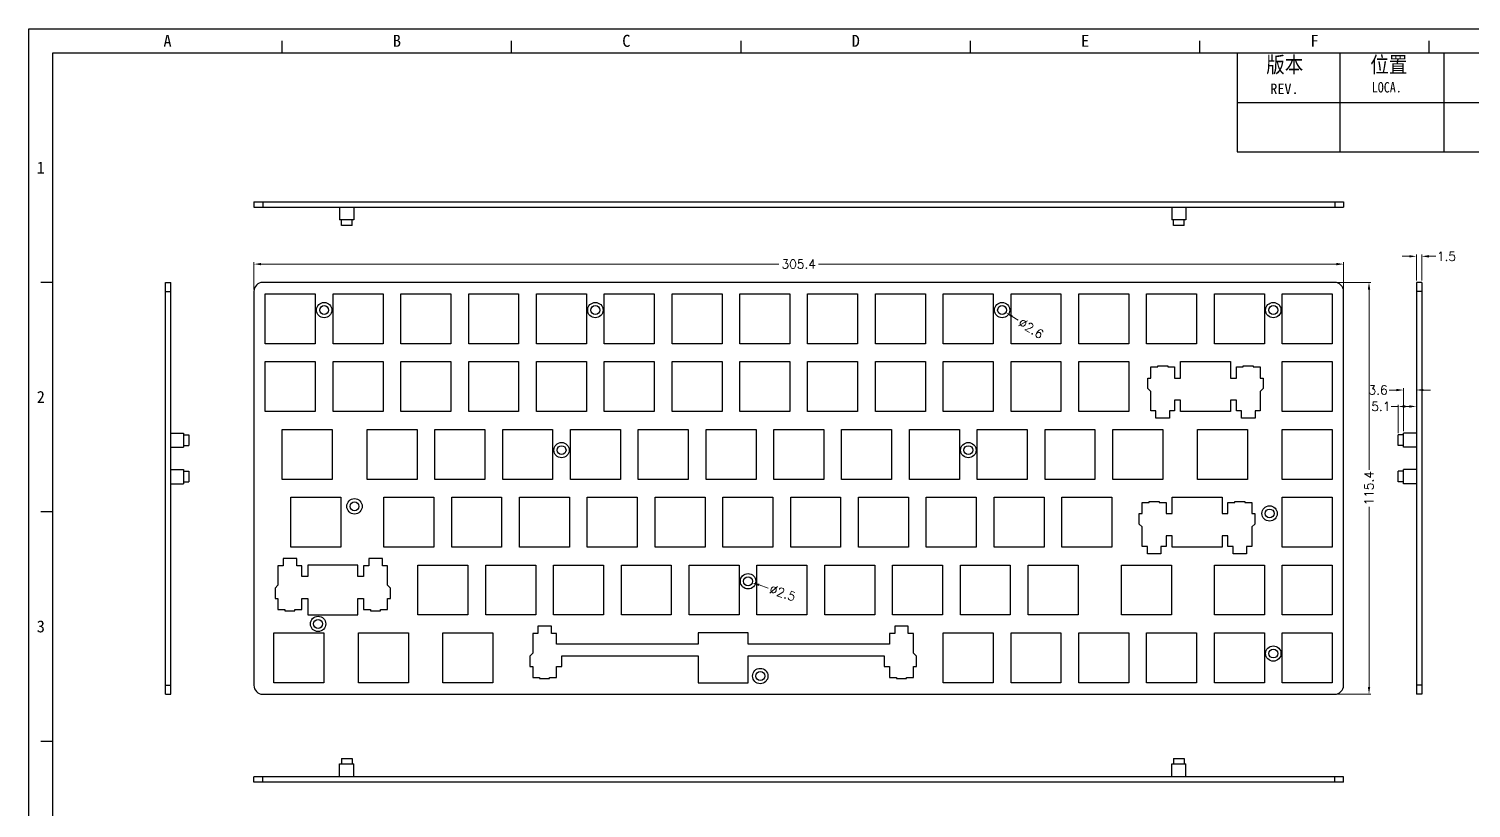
# Model space of a CAD drawing. Header units: millimetres. Extents: x 996 to 7194, y -92 to 581.
# Drawn here: x 996.2 to 1400.4, y 153.5 to 371.9 of the extents above; entities that cross this region are included whole.
import ezdxf
from ezdxf.enums import TextEntityAlignment as Align

# ---------------------------------------------------------------- set-up
doc = ezdxf.new("R2010")
doc.units = ezdxf.units.MM
doc.header["$LTSCALE"] = 30.734
doc.header["$PDMODE"] = 3
doc.header["$PDSIZE"] = 8
doc.layers.get('0').update_dxf_attribs({"linetype": 'CONTINUOUS'})
doc.layers.get('Defpoints').update_dxf_attribs({"linetype": 'CONTINUOUS'})
doc.layers.add('BORDER', color=5, linetype='CONTINUOUS')
doc.layers.add('dim', color=82, linetype='CONTINUOUS', lineweight=9)
doc.styles.add('BORDER', font='')
doc.styles.add('ROMANC', font='romanc.shx', dxfattribs={"bigfont": 'gbcbig.shx'})
doc.styles.get("Standard").update_dxf_attribs({"font": 'txt', "width": 0.85})
doc.styles.get('BORDER').set_extended_font_data('SimSun')
doc.dimstyles.new('YanXiu', dxfattribs={"dimtxt": 2.5, "dimasz": 2.2, "dimexe": 0.66, "dimexo": 0.66, "dimgap": 0.66, "dimtad": 0, "dimdsep": 46, "dimtxsty": 'ROMANC', "dimcen": 0, "dimclrd": 256, "dimclre": 131, "dimclrt": 42, "dimazin": 2, "dimtfac": 1, "dimtofl": 0, "dimtmove": 0, "dimatfit": 3, "dimfxl": 0, "dimlwd": 5, "dimlwe": 5, "dimarcsym": 0})

# ---------------------------------------------------------------- blocks, each defined once
blk = doc.blocks.new('*D0')
at = {"layer": 'Defpoints', "color": 0, "transparency": 16777216}
for p in [(1364.64, 305.99), (1059.24, 298.36), (1364.64, 298.36)]:
    blk.add_point(p, dxfattribs=at)
at = {"layer": 'dim', "color": 131, "lineweight": 5, "transparency": 16777216}
for p, q in [((1059.24, 298.86), (1059.24, 306.49)), ((1364.64, 298.86), (1364.64, 306.49))]:
    blk.add_line(p, q, dxfattribs=at)
at = {"layer": 'dim', "lineweight": 5, "transparency": 16777216}
for p, q in [((1061.24, 305.99), (1206.38, 305.99)), ((1362.64, 305.99), (1217.5, 305.99))]:
    blk.add_line(p, q, dxfattribs=at)
at = {"layer": 'dim', "transparency": 16777216}
for points in [[(1061.24, 306.32), (1061.24, 305.66), (1059.24, 305.99)], [(1362.64, 306.32), (1362.64, 305.66), (1364.64, 305.99)]]:
    blk.add_solid(points, dxfattribs=at)
at = {"layer": 'dim', "color": 42, "transparency": 16777216, "insert": (1211.94, 305.99), "char_height": 2.5, "attachment_point": 5, "style": 'ROMANC'}
blk.add_mtext('305.4', dxfattribs=at)
blk = doc.blocks.new('*D1')
at = {"layer": 'Defpoints', "color": 0, "transparency": 16777216}
for p in [(1362.14, 300.86), (1362.14, 185.46), (1371.76, 185.46)]:
    blk.add_point(p, dxfattribs=at)
at = {"layer": 'dim', "color": 131, "lineweight": 5, "transparency": 16777216}
for p, q in [((1362.64, 300.86), (1372.26, 300.86)), ((1362.64, 185.46), (1372.26, 185.46))]:
    blk.add_line(p, q, dxfattribs=at)
at = {"layer": 'dim', "lineweight": 5, "transparency": 16777216}
for p, q in [((1371.76, 298.86), (1371.76, 248.36)), ((1371.76, 187.46), (1371.76, 237.96))]:
    blk.add_line(p, q, dxfattribs=at)
at = {"layer": 'dim', "transparency": 16777216}
for points in [[(1371.43, 298.86), (1372.1, 298.86), (1371.76, 300.86)], [(1371.43, 187.46), (1372.1, 187.46), (1371.76, 185.46)]]:
    blk.add_solid(points, dxfattribs=at)
at = {"layer": 'dim', "color": 42, "transparency": 16777216, "insert": (1371.76, 243.16), "char_height": 2.5, "attachment_point": 5, "rotation": 90, "style": 'ROMANC'}
blk.add_mtext('115.4', dxfattribs=at)
blk = doc.blocks.new('*D2')
at = {"layer": 'Defpoints', "color": 0, "transparency": 16777216}
for p in [(1385.03, 270.71), (1381.43, 258.66), (1385.03, 258.66)]:
    blk.add_point(p, dxfattribs=at)
at = {"layer": 'dim', "color": 131, "lineweight": 5, "transparency": 16777216}
for p, q in [((1381.43, 259.16), (1381.43, 271.21)), ((1385.03, 259.16), (1385.03, 271.21))]:
    blk.add_line(p, q, dxfattribs=at)
at = {"layer": 'dim', "lineweight": 5, "transparency": 16777216}
for p, q in [((1379.43, 270.71), (1377.43, 270.71)), ((1387.03, 270.71), (1389.03, 270.71))]:
    blk.add_line(p, q, dxfattribs=at)
at = {"layer": 'dim', "transparency": 16777216}
for points in [[(1379.43, 271.04), (1379.43, 270.37), (1381.43, 270.71)], [(1387.03, 271.04), (1387.03, 270.37), (1385.03, 270.71)]]:
    blk.add_solid(points, dxfattribs=at)
at = {"layer": 'dim', "color": 42, "transparency": 16777216, "insert": (1374.31, 270.71), "char_height": 2.5, "attachment_point": 5, "style": 'ROMANC'}
blk.add_mtext('3.6', dxfattribs=at)
blk = doc.blocks.new('*D3')
at = {"layer": 'Defpoints', "color": 0, "transparency": 16777216}
for p in [(1385.03, 266.1), (1379.93, 258.16), (1385.03, 258.66)]:
    blk.add_point(p, dxfattribs=at)
at = {"layer": 'dim', "lineweight": 5, "transparency": 16777216}
for p, q in [((1379.93, 266.1), (1377.93, 266.1)), ((1383.03, 266.1), (1381.93, 266.1))]:
    blk.add_line(p, q, dxfattribs=at)
at = {"layer": 'dim', "color": 131, "lineweight": 5, "transparency": 16777216}
for p, q in [((1379.93, 258.66), (1379.93, 266.6)), ((1385.03, 259.16), (1385.03, 266.6))]:
    blk.add_line(p, q, dxfattribs=at)
at = {"layer": 'dim', "transparency": 16777216}
for points in [[(1381.93, 266.43), (1381.93, 265.76), (1379.93, 266.1)], [(1383.03, 266.43), (1383.03, 265.76), (1385.03, 266.1)]]:
    blk.add_solid(points, dxfattribs=at)
at = {"layer": 'dim', "color": 42, "transparency": 16777216, "insert": (1375.11, 266.1), "char_height": 2.5, "attachment_point": 5, "style": 'ROMANC'}
blk.add_mtext('5.1', dxfattribs=at)
blk = doc.blocks.new('*D4')
at = {"layer": 'Defpoints', "color": 0, "transparency": 16777216}
for p in [(1386.53, 308.17), (1385.03, 300.86), (1386.53, 300.86)]:
    blk.add_point(p, dxfattribs=at)
at = {"layer": 'dim', "lineweight": 5, "transparency": 16777216}
for p, q in [((1383.03, 308.17), (1381.03, 308.17)), ((1388.53, 308.17), (1390.53, 308.17))]:
    blk.add_line(p, q, dxfattribs=at)
at = {"layer": 'dim', "color": 131, "lineweight": 5, "transparency": 16777216}
for p, q in [((1385.03, 301.36), (1385.03, 308.67)), ((1386.53, 301.36), (1386.53, 308.67))]:
    blk.add_line(p, q, dxfattribs=at)
at = {"layer": 'dim', "transparency": 16777216}
for points in [[(1383.03, 308.5), (1383.03, 307.84), (1385.03, 308.17)], [(1388.53, 308.5), (1388.53, 307.84), (1386.53, 308.17)]]:
    blk.add_solid(points, dxfattribs=at)
at = {"layer": 'dim', "color": 42, "transparency": 16777216, "insert": (1393.47, 308.17), "char_height": 2.5, "attachment_point": 5, "style": 'ROMANC'}
blk.add_mtext('1.5', dxfattribs=at)
blk = doc.blocks.new('A4图框')
at = {"color": 253}
for p, q in [((2700.12, 2161.68), (2700.12, 2127.02)), ((2736.04, 2161.68), (2736.04, 2127.02)), ((2772.49, 2161.68), (2772.49, 2127.02)), ((2700.12, 2144.32), (3088.9, 2144.32)), ((2700.12, 2127.02), (3088.9, 2127.02))]:
    blk.add_line(p, q, dxfattribs=at)
at = {"layer": 'BORDER', "color": 0, "linetype": 'Continuous'}
for p, q in [((2276.83, 1590.69), (2276.83, 2170.08)), ((2276.83, 2170.08), (3097.29, 2170.08)), ((2365.59, 2161.68), (2365.59, 2165.88)), ((2445.96, 2161.68), (2445.96, 2165.88)), ((2526.33, 2161.68), (2526.33, 2165.88)), ((2606.69, 2161.68), (2606.69, 2165.88)), ((2687.06, 2161.68), (2687.06, 2165.88)), ((2767.43, 2161.68), (2767.43, 2165.88)), ((2285.22, 1599.08), (2285.22, 2161.68)), ((2285.22, 2161.68), (3088.9, 2161.68)), ((2281.03, 2081.32), (2285.22, 2081.32)), ((2281.03, 2000.95), (2285.22, 2000.95)), ((2281.03, 1920.58), (2285.22, 1920.58))]:
    blk.add_line(p, q, dxfattribs=at)
at = {"color": 0, "linetype": 'Continuous'}
blk.add_text('REV.', height=3.645, dxfattribs=at).set_placement((2711.72, 2147.26))
at = {"color": 141, "char_height": 5.5887, "width": 97.8321, "attachment_point": 1}
for s, insert in [('{\\fSimSun|b0|i0|c134|p54;版本}', (2710.31, 2160.34)), ('{\\fSimSun|b0|i0|c134|p54;位置}', (2746.76, 2160.34))]:
    blk.add_mtext(s, dxfattribs=dict(at, insert=insert))
at = {"color": 0, "linetype": 'Continuous', "insert": (2747.27, 2151.43), "char_height": 3.645, "width": 36.3332, "attachment_point": 1}
blk.add_mtext('LOCA.', dxfattribs=at)
at = {"layer": 'BORDER', "color": 0, "style": 'BORDER'}
for s, p in [('A', (2325.41, 2165.88)), ('B', (2405.78, 2165.88)), ('C', (2486.14, 2165.88)), ('D', (2566.51, 2165.88)), ('E', (2646.88, 2165.88)), ('F', (2727.25, 2165.88)), ('1', (2281.03, 2121.5)), ('2', (2281.03, 2041.13)), ('3', (2281.03, 1960.76))]:
    blk.add_text(s, height=4.2, dxfattribs=at).set_placement(p, align=Align.MIDDLE_CENTER)
blk = doc.blocks.new('*D10')
at = {"layer": 'Defpoints', "color": 0, "transparency": 16777216}
for p in [(1267.84, 293.81), (1270.04, 292.41)]:
    blk.add_point(p, dxfattribs=at)
at = {"layer": 'dim', "lineweight": 5, "transparency": 16777216}
blk.add_line((1273.42, 290.27), (1271.73, 291.34), dxfattribs=at)
at = {"layer": 'dim', "transparency": 16777216}
blk.add_solid([(1271.9, 291.62), (1271.55, 291.06), (1270.04, 292.41)], dxfattribs=at)
at = {"layer": 'dim', "color": 42, "transparency": 16777216, "insert": (1277.06, 287.97), "char_height": 2.5, "attachment_point": 5, "rotation": 327.6329, "style": 'ROMANC'}
blk.add_mtext('∅2.6', dxfattribs=at)
blk = doc.blocks.new('*D14')
at = {"layer": 'Defpoints', "color": 0, "transparency": 16777216}
for p in [(1196.55, 217.51), (1198.92, 216.71)]:
    blk.add_point(p, dxfattribs=at)
at = {"layer": 'dim', "lineweight": 5, "transparency": 16777216}
blk.add_line((1203.36, 215.22), (1200.81, 216.07), dxfattribs=at)
at = {"layer": 'dim', "transparency": 16777216}
blk.add_solid([(1200.92, 216.39), (1200.71, 215.76), (1198.92, 216.71)], dxfattribs=at)
at = {"layer": 'dim', "color": 42, "transparency": 16777216, "insert": (1207.44, 213.84), "char_height": 2.5, "attachment_point": 5, "rotation": 341.415, "style": 'ROMANC'}
blk.add_mtext('∅2.5', dxfattribs=at)

msp = doc.modelspace()

# ---------------------------------------------------------------- linework, layer by layer
at = {"color": 7, "linetype": 'Continuous'}
for p, q in [((1059.239, 323.453), (1059.239, 321.953)), ((1059.239, 323.453), (1364.639, 323.453)), ((1061.739, 323.453), (1061.739, 321.953)), ((1362.139, 323.453), (1362.139, 321.953)), ((1364.639, 323.453), (1364.639, 321.953)), ((1059.239, 321.953), (1364.639, 321.953)), ((1083.254, 321.953), (1083.254, 318.353)), ((1087.254, 321.953), (1087.254, 318.353)), ((1316.469, 321.953), (1316.469, 318.353)), ((1320.469, 321.953), (1320.469, 318.353)), ((1087.254, 318.353), (1083.254, 318.353)), ((1083.754, 316.853), (1083.754, 318.353)), ((1086.754, 316.853), (1083.754, 316.853)), ((1086.754, 316.853), (1086.754, 318.353)), ((1320.469, 318.353), (1316.469, 318.353)), ((1316.969, 316.853), (1316.969, 318.353)), ((1319.969, 316.853), (1316.969, 316.853)), ((1319.969, 316.853), (1319.969, 318.353)), ((1034.442, 185.459), (1034.442, 300.859)), ((1034.442, 300.859), (1035.942, 300.859)), ((1035.942, 185.459), (1035.942, 300.859)), ((1362.139, 300.859), (1061.739, 300.859)), ((1385.029, 300.859), (1385.029, 185.459)), ((1386.529, 300.859), (1385.029, 300.859)), ((1386.529, 300.859), (1386.529, 185.459)), ((1034.442, 298.359), (1035.942, 298.359)), ((1059.239, 298.359), (1059.239, 187.959)), ((1062.439, 283.659), (1062.439, 297.659)), ((1062.439, 297.659), (1076.439, 297.659)), ((1076.439, 297.659), (1076.439, 283.659)), ((1081.439, 283.659), (1081.439, 297.659)), ((1081.439, 297.659), (1095.439, 297.659)), ((1095.439, 297.659), (1095.439, 283.659)), ((1100.439, 283.659), (1100.439, 297.659)), ((1100.439, 297.659), (1114.439, 297.659)), ((1114.439, 297.659), (1114.439, 283.659)), ((1119.439, 283.659), (1119.439, 297.659)), ((1119.439, 297.659), (1133.439, 297.659)), ((1133.439, 297.659), (1133.439, 283.659)), ((1138.439, 283.659), (1138.439, 297.659)), ((1138.439, 297.659), (1152.439, 297.659)), ((1152.439, 297.659), (1152.439, 283.659)), ((1157.439, 283.659), (1157.439, 297.659)), ((1157.439, 297.659), (1171.439, 297.659)), ((1171.439, 297.659), (1171.439, 283.659)), ((1176.439, 283.659), (1176.439, 297.659)), ((1176.439, 297.659), (1190.439, 297.659)), ((1190.439, 297.659), (1190.439, 283.659)), ((1195.439, 283.659), (1195.439, 297.659)), ((1195.439, 297.659), (1209.439, 297.659)), ((1209.439, 297.659), (1209.439, 283.659)), ((1214.439, 283.659), (1214.439, 297.659)), ((1214.439, 297.659), (1228.439, 297.659)), ((1228.439, 297.659), (1228.439, 283.659)), ((1233.439, 283.659), (1233.439, 297.659)), ((1233.439, 297.659), (1247.439, 297.659)), ((1247.439, 297.659), (1247.439, 283.659)), ((1252.439, 283.659), (1252.439, 297.659)), ((1252.439, 297.659), (1266.439, 297.659)), ((1266.439, 297.659), (1266.439, 283.659)), ((1271.439, 297.659), (1285.439, 297.659)), ((1271.439, 283.659), (1271.439, 297.659)), ((1285.439, 297.659), (1285.439, 283.659)), ((1290.439, 297.659), (1304.439, 297.659)), ((1290.439, 283.659), (1290.439, 297.659)), ((1304.439, 297.659), (1304.439, 283.659)), ((1309.439, 297.659), (1323.439, 297.659)), ((1309.439, 283.659), (1309.439, 297.659)), ((1323.439, 297.659), (1323.439, 283.659)), ((1328.439, 297.659), (1342.439, 297.659)), ((1328.439, 283.659), (1328.439, 297.659)), ((1342.439, 297.659), (1342.439, 283.659)), ((1347.439, 297.659), (1361.439, 297.659)), ((1347.439, 283.659), (1347.439, 297.659)), ((1361.439, 297.659), (1361.439, 283.659)), ((1364.639, 187.959), (1364.639, 298.359)), ((1386.529, 298.359), (1385.029, 298.359)), ((1076.439, 283.659), (1062.439, 283.659)), ((1095.439, 283.659), (1081.439, 283.659)), ((1114.439, 283.659), (1100.439, 283.659)), ((1133.439, 283.659), (1119.439, 283.659)), ((1152.439, 283.659), (1138.439, 283.659)), ((1171.439, 283.659), (1157.439, 283.659)), ((1190.439, 283.659), (1176.439, 283.659)), ((1209.439, 283.659), (1195.439, 283.659)), ((1228.439, 283.659), (1214.439, 283.659)), ((1247.439, 283.659), (1233.439, 283.659)), ((1266.439, 283.659), (1252.439, 283.659)), ((1285.439, 283.659), (1271.439, 283.659)), ((1304.439, 283.659), (1290.439, 283.659)), ((1323.439, 283.659), (1309.439, 283.659)), ((1342.439, 283.659), (1328.439, 283.659)), ((1361.439, 283.659), (1347.439, 283.659)), ((1062.439, 264.659), (1062.439, 278.659)), ((1062.439, 278.659), (1076.439, 278.659)), ((1076.439, 278.659), (1076.439, 264.659)), ((1081.439, 264.659), (1081.439, 278.659)), ((1081.439, 278.659), (1095.439, 278.659)), ((1095.439, 278.659), (1095.439, 264.659)), ((1100.439, 264.659), (1100.439, 278.659)), ((1100.439, 278.659), (1114.439, 278.659)), ((1114.439, 278.659), (1114.439, 264.659)), ((1119.439, 264.659), (1119.439, 278.659)), ((1119.439, 278.659), (1133.439, 278.659)), ((1133.439, 278.659), (1133.439, 264.659)), ((1138.439, 264.659), (1138.439, 278.659)), ((1138.439, 278.659), (1152.439, 278.659)), ((1152.439, 278.659), (1152.439, 264.659)), ((1157.439, 264.659), (1157.439, 278.659)), ((1157.439, 278.659), (1171.439, 278.659)), ((1171.439, 278.659), (1171.439, 264.659)), ((1176.439, 264.659), (1176.439, 278.659)), ((1176.439, 278.659), (1190.439, 278.659)), ((1190.439, 278.659), (1190.439, 264.659)), ((1195.439, 264.659), (1195.439, 278.659)), ((1195.439, 278.659), (1209.439, 278.659)), ((1209.439, 278.659), (1209.439, 264.659)), ((1214.439, 264.659), (1214.439, 278.659)), ((1214.439, 278.659), (1228.439, 278.659)), ((1228.439, 278.659), (1228.439, 264.659)), ((1233.439, 264.659), (1233.439, 278.659)), ((1233.439, 278.659), (1247.439, 278.659)), ((1247.439, 278.659), (1247.439, 264.659)), ((1252.439, 264.659), (1252.439, 278.659)), ((1252.439, 278.659), (1266.439, 278.659)), ((1266.439, 278.659), (1266.439, 264.659)), ((1271.439, 278.659), (1285.439, 278.659)), ((1271.439, 264.659), (1271.439, 278.659)), ((1285.439, 278.659), (1285.439, 264.659)), ((1290.439, 278.659), (1304.439, 278.659)), ((1290.439, 264.659), (1290.439, 278.659)), ((1304.439, 278.659), (1304.439, 264.659)), ((1310.589, 277.159), (1312.539, 277.159)), ((1310.589, 274.059), (1310.589, 277.159)), ((1312.539, 277.459), (1315.339, 277.459)), ((1312.539, 277.159), (1312.539, 277.459)), ((1315.339, 277.459), (1315.339, 277.159)), ((1315.339, 277.159), (1317.289, 277.159)), ((1317.289, 277.159), (1317.289, 274.059)), ((1318.939, 278.659), (1332.939, 278.659)), ((1318.939, 274.059), (1318.939, 278.659)), ((1332.939, 278.659), (1332.939, 274.059)), ((1334.589, 277.159), (1336.539, 277.159)), ((1334.589, 274.059), (1334.589, 277.159)), ((1336.539, 277.459), (1339.339, 277.459)), ((1336.539, 277.159), (1336.539, 277.459)), ((1339.339, 277.459), (1339.339, 277.159)), ((1339.339, 277.159), (1341.289, 277.159)), ((1341.289, 277.159), (1341.289, 274.059)), ((1347.439, 278.659), (1361.439, 278.659)), ((1347.439, 264.659), (1347.439, 278.659)), ((1361.439, 278.659), (1361.439, 264.659)), ((1309.764, 274.059), (1310.589, 274.059)), ((1309.764, 271.159), (1309.764, 274.059)), ((1310.589, 270.334), (1309.764, 271.159)), ((1317.289, 274.059), (1318.939, 274.059)), ((1332.939, 274.059), (1334.589, 274.059)), ((1341.289, 274.059), (1342.114, 274.059)), ((1342.114, 271.159), (1341.289, 270.334)), ((1342.114, 274.059), (1342.114, 271.159)), ((1310.589, 264.859), (1310.589, 270.334)), ((1318.939, 267.859), (1317.289, 267.859)), ((1317.289, 267.859), (1317.289, 264.859)), ((1318.939, 264.659), (1318.939, 267.859)), ((1334.589, 267.859), (1332.939, 267.859)), ((1332.939, 267.859), (1332.939, 264.659)), ((1334.589, 264.859), (1334.589, 267.859)), ((1341.289, 270.334), (1341.289, 264.859)), ((1076.439, 264.659), (1062.439, 264.659)), ((1095.439, 264.659), (1081.439, 264.659)), ((1114.439, 264.659), (1100.439, 264.659)), ((1133.439, 264.659), (1119.439, 264.659)), ((1152.439, 264.659), (1138.439, 264.659)), ((1171.439, 264.659), (1157.439, 264.659)), ((1190.439, 264.659), (1176.439, 264.659)), ((1209.439, 264.659), (1195.439, 264.659)), ((1228.439, 264.659), (1214.439, 264.659)), ((1247.439, 264.659), (1233.439, 264.659)), ((1266.439, 264.659), (1252.439, 264.659)), ((1285.439, 264.659), (1271.439, 264.659)), ((1304.439, 264.659), (1290.439, 264.659)), ((1312.039, 264.859), (1310.589, 264.859)), ((1312.039, 262.809), (1312.039, 264.859)), ((1315.839, 262.809), (1312.039, 262.809)), ((1317.289, 264.859), (1315.839, 264.859)), ((1315.839, 264.859), (1315.839, 262.809)), ((1332.939, 264.659), (1318.939, 264.659)), ((1336.039, 264.859), (1334.589, 264.859)), ((1336.039, 262.809), (1336.039, 264.859)), ((1339.839, 262.809), (1336.039, 262.809)), ((1341.289, 264.859), (1339.839, 264.859)), ((1339.839, 264.859), (1339.839, 262.809)), ((1361.439, 264.659), (1347.439, 264.659)), ((1067.204, 245.659), (1067.204, 259.659)), ((1067.204, 259.659), (1081.204, 259.659)), ((1081.204, 259.659), (1081.204, 245.659)), ((1090.969, 245.659), (1090.969, 259.659)), ((1090.969, 259.659), (1104.969, 259.659)), ((1104.969, 259.659), (1104.969, 245.659)), ((1109.969, 245.659), (1109.969, 259.659)), ((1109.969, 259.659), (1123.969, 259.659)), ((1123.969, 259.659), (1123.969, 245.659)), ((1128.969, 245.659), (1128.969, 259.659)), ((1128.969, 259.659), (1142.969, 259.659)), ((1142.969, 259.659), (1142.969, 245.659)), ((1147.969, 245.659), (1147.969, 259.659)), ((1147.969, 259.659), (1161.969, 259.659)), ((1161.969, 259.659), (1161.969, 245.659)), ((1166.969, 245.659), (1166.969, 259.659)), ((1166.969, 259.659), (1180.969, 259.659)), ((1180.969, 259.659), (1180.969, 245.659)), ((1185.969, 245.659), (1185.969, 259.659)), ((1185.969, 259.659), (1199.969, 259.659)), ((1199.969, 259.659), (1199.969, 245.659)), ((1204.969, 245.659), (1204.969, 259.659)), ((1204.969, 259.659), (1218.969, 259.659)), ((1218.969, 259.659), (1218.969, 245.659)), ((1223.969, 245.659), (1223.969, 259.659)), ((1223.969, 259.659), (1237.969, 259.659)), ((1237.969, 259.659), (1237.969, 245.659)), ((1242.969, 259.659), (1256.969, 259.659)), ((1242.969, 245.659), (1242.969, 259.659)), ((1256.969, 259.659), (1256.969, 245.659)), ((1261.969, 259.659), (1275.969, 259.659)), ((1261.969, 245.659), (1261.969, 259.659)), ((1275.969, 259.659), (1275.969, 245.659)), ((1280.969, 259.659), (1294.969, 259.659)), ((1280.969, 245.659), (1280.969, 259.659)), ((1294.969, 259.659), (1294.969, 245.659)), ((1299.969, 259.659), (1313.969, 259.659)), ((1299.969, 245.659), (1299.969, 259.659)), ((1313.969, 259.659), (1313.969, 245.659)), ((1323.699, 259.659), (1337.699, 259.659)), ((1323.699, 245.659), (1323.699, 259.659)), ((1337.699, 259.659), (1337.699, 245.659)), ((1347.439, 259.659), (1361.439, 259.659)), ((1347.439, 245.659), (1347.439, 259.659)), ((1361.439, 259.659), (1361.439, 245.659)), ((1035.942, 258.659), (1039.542, 258.659)), ((1035.942, 254.659), (1039.542, 254.659)), ((1039.542, 258.659), (1039.542, 254.66)), ((1039.542, 258.159), (1041.042, 258.159)), ((1039.542, 255.159), (1041.042, 255.159)), ((1041.042, 258.159), (1041.042, 255.159)), ((1379.929, 255.159), (1379.929, 258.159)), ((1381.429, 258.159), (1379.929, 258.159)), ((1381.429, 255.159), (1379.929, 255.159)), ((1381.429, 254.66), (1381.429, 258.659)), ((1385.029, 258.659), (1381.429, 258.659)), ((1385.029, 254.659), (1381.429, 254.659)), ((1035.942, 248.459), (1039.542, 248.459)), ((1039.542, 248.459), (1039.542, 244.46)), ((1039.542, 247.959), (1041.042, 247.959)), ((1041.042, 247.959), (1041.042, 244.959)), ((1379.929, 244.959), (1379.929, 247.959)), ((1381.429, 247.959), (1379.929, 247.959)), ((1381.429, 244.46), (1381.429, 248.459)), ((1385.029, 248.459), (1381.429, 248.459)), ((1035.942, 244.459), (1039.542, 244.459)), ((1039.542, 244.959), (1041.042, 244.959)), ((1081.204, 245.659), (1067.204, 245.659)), ((1104.969, 245.659), (1090.969, 245.659)), ((1123.969, 245.659), (1109.969, 245.659)), ((1142.969, 245.659), (1128.969, 245.659)), ((1161.969, 245.659), (1147.969, 245.659)), ((1180.969, 245.659), (1166.969, 245.659)), ((1199.969, 245.659), (1185.969, 245.659)), ((1218.969, 245.659), (1204.969, 245.659)), ((1237.969, 245.659), (1223.969, 245.659)), ((1256.969, 245.659), (1242.969, 245.659)), ((1275.969, 245.659), (1261.969, 245.659)), ((1294.969, 245.659), (1280.969, 245.659)), ((1313.969, 245.659), (1299.969, 245.659)), ((1337.699, 245.659), (1323.699, 245.659)), ((1361.439, 245.659), (1347.439, 245.659)), ((1381.429, 244.959), (1379.929, 244.959)), ((1385.029, 244.459), (1381.429, 244.459)), ((1069.584, 226.659), (1069.584, 240.659)), ((1069.584, 240.659), (1083.584, 240.659)), ((1083.584, 240.659), (1083.584, 226.659)), ((1095.684, 226.659), (1095.684, 240.659)), ((1095.684, 240.659), (1109.684, 240.659)), ((1109.684, 240.659), (1109.684, 226.659)), ((1114.684, 226.659), (1114.684, 240.659)), ((1114.684, 240.659), (1128.684, 240.659)), ((1128.684, 240.659), (1128.684, 226.659)), ((1133.684, 226.659), (1133.684, 240.659)), ((1133.684, 240.659), (1147.684, 240.659)), ((1147.684, 240.659), (1147.684, 226.659)), ((1152.684, 226.659), (1152.684, 240.659)), ((1152.684, 240.659), (1166.684, 240.659)), ((1166.684, 240.659), (1166.684, 226.659)), ((1171.684, 226.659), (1171.684, 240.659)), ((1171.684, 240.659), (1185.684, 240.659)), ((1185.684, 240.659), (1185.684, 226.659)), ((1190.684, 226.659), (1190.684, 240.659)), ((1190.684, 240.659), (1204.684, 240.659)), ((1204.684, 240.659), (1204.684, 226.659)), ((1209.684, 226.659), (1209.684, 240.659)), ((1209.684, 240.659), (1223.684, 240.659)), ((1223.684, 240.659), (1223.684, 226.659)), ((1228.684, 240.659), (1242.684, 240.659)), ((1228.684, 226.659), (1228.684, 240.659)), ((1242.684, 240.659), (1242.684, 226.659)), ((1247.684, 240.659), (1261.684, 240.659)), ((1247.684, 226.659), (1247.684, 240.659)), ((1261.684, 240.659), (1261.684, 226.659)), ((1266.684, 240.659), (1280.684, 240.659)), ((1266.684, 226.659), (1266.684, 240.659)), ((1280.684, 240.659), (1280.684, 226.659)), ((1285.684, 240.659), (1299.684, 240.659)), ((1285.684, 226.659), (1285.684, 240.659)), ((1299.684, 240.659), (1299.684, 226.659)), ((1308.212, 239.159), (1310.162, 239.159)), ((1308.212, 236.059), (1308.212, 239.159)), ((1310.162, 239.459), (1312.962, 239.459)), ((1310.162, 239.159), (1310.162, 239.459)), ((1312.962, 239.459), (1312.962, 239.159)), ((1312.962, 239.159), (1314.912, 239.159)), ((1314.912, 239.159), (1314.912, 236.059)), ((1316.562, 240.659), (1330.562, 240.659)), ((1316.562, 236.059), (1316.562, 240.659)), ((1330.562, 240.659), (1330.562, 236.059)), ((1332.212, 239.159), (1334.162, 239.159)), ((1332.212, 236.059), (1332.212, 239.159)), ((1334.162, 239.459), (1336.962, 239.459)), ((1334.162, 239.159), (1334.162, 239.459)), ((1336.962, 239.459), (1336.962, 239.159)), ((1336.962, 239.159), (1338.912, 239.159)), ((1338.912, 239.159), (1338.912, 236.059)), ((1347.439, 240.659), (1361.439, 240.659)), ((1347.439, 226.659), (1347.439, 240.659)), ((1361.439, 240.659), (1361.439, 226.659)), ((1307.387, 236.059), (1308.212, 236.059)), ((1307.387, 233.159), (1307.387, 236.059)), ((1314.912, 236.059), (1316.562, 236.059)), ((1330.562, 236.059), (1332.212, 236.059)), ((1338.912, 236.059), (1339.737, 236.059)), ((1339.737, 236.059), (1339.737, 233.159)), ((1308.212, 232.334), (1307.387, 233.159)), ((1308.212, 226.859), (1308.212, 232.334)), ((1339.737, 233.159), (1338.912, 232.334)), ((1338.912, 232.334), (1338.912, 226.859)), ((1083.584, 226.659), (1069.584, 226.659)), ((1109.684, 226.659), (1095.684, 226.659)), ((1128.684, 226.659), (1114.684, 226.659)), ((1147.684, 226.659), (1133.684, 226.659)), ((1166.684, 226.659), (1152.684, 226.659)), ((1185.684, 226.659), (1171.684, 226.659)), ((1204.684, 226.659), (1190.684, 226.659)), ((1223.684, 226.659), (1209.684, 226.659)), ((1242.684, 226.659), (1228.684, 226.659)), ((1261.684, 226.659), (1247.684, 226.659)), ((1280.684, 226.659), (1266.684, 226.659)), ((1299.684, 226.659), (1285.684, 226.659)), ((1309.662, 226.859), (1308.212, 226.859)), ((1309.662, 224.809), (1309.662, 226.859)), ((1314.912, 226.859), (1313.462, 226.859)), ((1313.462, 226.859), (1313.462, 224.809)), ((1316.562, 229.859), (1314.912, 229.859)), ((1314.912, 229.859), (1314.912, 226.859)), ((1316.562, 226.659), (1316.562, 229.859)), ((1330.562, 226.659), (1316.562, 226.659)), ((1332.212, 229.859), (1330.562, 229.859)), ((1330.562, 229.859), (1330.562, 226.659)), ((1332.212, 226.859), (1332.212, 229.859)), ((1333.662, 226.859), (1332.212, 226.859)), ((1333.662, 224.809), (1333.662, 226.859)), ((1338.912, 226.859), (1337.462, 226.859)), ((1337.462, 226.859), (1337.462, 224.809)), ((1361.439, 226.659), (1347.439, 226.659)), ((1067.444, 223.509), (1067.444, 221.459)), ((1071.244, 223.509), (1067.444, 223.509)), ((1071.244, 221.459), (1071.244, 223.509)), ((1091.444, 223.509), (1091.444, 221.459)), ((1095.244, 223.509), (1091.444, 223.509)), ((1095.244, 221.459), (1095.244, 223.509)), ((1313.462, 224.809), (1309.662, 224.809)), ((1337.462, 224.809), (1333.662, 224.809)), ((1065.994, 221.459), (1065.994, 215.984)), ((1067.444, 221.459), (1065.994, 221.459)), ((1072.694, 221.459), (1071.244, 221.459)), ((1072.694, 218.459), (1072.694, 221.459)), ((1074.344, 218.459), (1072.694, 218.459)), ((1074.344, 221.659), (1074.344, 218.459)), ((1088.344, 221.659), (1074.344, 221.659)), ((1088.344, 218.459), (1088.344, 221.659)), ((1089.994, 218.459), (1088.344, 218.459)), ((1089.994, 221.459), (1089.994, 218.459)), ((1091.444, 221.459), (1089.994, 221.459)), ((1096.694, 221.459), (1095.244, 221.459)), ((1096.694, 215.984), (1096.694, 221.459)), ((1105.234, 207.659), (1105.234, 221.659)), ((1105.234, 221.659), (1119.234, 221.659)), ((1119.234, 221.659), (1119.234, 207.659)), ((1124.234, 207.659), (1124.234, 221.659)), ((1124.234, 221.659), (1138.234, 221.659)), ((1138.234, 221.659), (1138.234, 207.659)), ((1143.234, 207.659), (1143.234, 221.659)), ((1143.234, 221.659), (1157.234, 221.659)), ((1157.234, 221.659), (1157.234, 207.659)), ((1162.234, 207.659), (1162.234, 221.659)), ((1162.234, 221.659), (1176.234, 221.659)), ((1176.234, 221.659), (1176.234, 207.659)), ((1181.234, 207.659), (1181.234, 221.659)), ((1181.234, 221.659), (1195.234, 221.659)), ((1195.234, 221.659), (1195.234, 207.659)), ((1200.234, 221.659), (1214.234, 221.659)), ((1200.234, 207.659), (1200.234, 221.659)), ((1214.234, 221.659), (1214.234, 207.659)), ((1219.234, 221.659), (1233.234, 221.659)), ((1219.234, 207.659), (1219.234, 221.659)), ((1233.234, 221.659), (1233.234, 207.659)), ((1238.234, 221.659), (1252.234, 221.659)), ((1238.234, 207.659), (1238.234, 221.659)), ((1252.234, 221.659), (1252.234, 207.659)), ((1257.234, 221.659), (1271.234, 221.659)), ((1257.234, 207.659), (1257.234, 221.659)), ((1271.234, 221.659), (1271.234, 207.659)), ((1276.234, 221.659), (1290.234, 221.659)), ((1276.234, 207.659), (1276.234, 221.659)), ((1290.234, 221.659), (1290.234, 207.659)), ((1302.409, 221.659), (1316.409, 221.659)), ((1302.409, 207.659), (1302.409, 221.659)), ((1316.409, 221.659), (1316.409, 207.659)), ((1328.439, 221.659), (1342.439, 221.659)), ((1328.439, 207.659), (1328.439, 221.659)), ((1342.439, 221.659), (1342.439, 207.659)), ((1347.439, 221.659), (1361.439, 221.659)), ((1347.439, 207.659), (1347.439, 221.659)), ((1361.439, 221.659), (1361.439, 207.659)), ((1065.994, 215.984), (1065.169, 215.159)), ((1065.169, 215.159), (1065.169, 212.259)), ((1097.519, 215.159), (1096.694, 215.984)), ((1097.519, 212.259), (1097.519, 215.159)), ((1065.169, 212.259), (1065.994, 212.259)), ((1065.994, 212.259), (1065.994, 209.159)), ((1072.694, 209.159), (1072.694, 212.259)), ((1072.694, 212.259), (1074.344, 212.259)), ((1074.344, 212.259), (1074.344, 207.659)), ((1088.344, 207.659), (1088.344, 212.259)), ((1088.344, 212.259), (1089.994, 212.259)), ((1089.994, 212.259), (1089.994, 209.159)), ((1096.694, 209.159), (1096.694, 212.259)), ((1096.694, 212.259), (1097.519, 212.259)), ((1065.994, 209.159), (1067.944, 209.159)), ((1067.944, 209.159), (1067.944, 208.859)), ((1067.944, 208.859), (1070.744, 208.859)), ((1070.744, 208.859), (1070.744, 209.159)), ((1070.744, 209.159), (1072.694, 209.159)), ((1074.344, 207.659), (1088.344, 207.659)), ((1089.994, 209.159), (1091.944, 209.159)), ((1091.944, 209.159), (1091.944, 208.859)), ((1091.944, 208.859), (1094.744, 208.859)), ((1094.744, 208.859), (1094.744, 209.159)), ((1094.744, 209.159), (1096.694, 209.159)), ((1119.234, 207.659), (1105.234, 207.659)), ((1138.234, 207.659), (1124.234, 207.659)), ((1157.234, 207.659), (1143.234, 207.659)), ((1176.234, 207.659), (1162.234, 207.659)), ((1195.234, 207.659), (1181.234, 207.659)), ((1214.234, 207.659), (1200.234, 207.659)), ((1233.234, 207.659), (1219.234, 207.659)), ((1252.234, 207.659), (1238.234, 207.659)), ((1271.234, 207.659), (1257.234, 207.659)), ((1290.234, 207.659), (1276.234, 207.659)), ((1316.409, 207.659), (1302.409, 207.659)), ((1342.439, 207.659), (1328.439, 207.659)), ((1361.439, 207.659), (1347.439, 207.659)), ((1064.819, 188.659), (1064.819, 202.659)), ((1064.819, 202.659), (1078.819, 202.659)), ((1078.819, 202.659), (1078.819, 188.659)), ((1088.529, 188.659), (1088.529, 202.659)), ((1088.529, 202.659), (1102.529, 202.659)), ((1102.529, 202.659), (1102.529, 188.659)), ((1112.239, 188.659), (1112.239, 202.659)), ((1112.239, 202.659), (1126.239, 202.659)), ((1126.239, 202.659), (1126.239, 188.659)), ((1252.439, 202.659), (1266.439, 202.659)), ((1252.439, 188.659), (1252.439, 202.659)), ((1266.439, 202.659), (1266.439, 188.659)), ((1271.439, 202.659), (1285.439, 202.659)), ((1271.439, 188.659), (1271.439, 202.659)), ((1285.439, 202.659), (1285.439, 188.659)), ((1290.439, 202.659), (1304.439, 202.659)), ((1290.439, 188.659), (1290.439, 202.659)), ((1304.439, 202.659), (1304.439, 188.659)), ((1309.439, 202.659), (1323.439, 202.659)), ((1309.439, 188.659), (1309.439, 202.659)), ((1323.439, 202.659), (1323.439, 188.659)), ((1328.439, 202.659), (1342.439, 202.659)), ((1328.439, 188.659), (1328.439, 202.659)), ((1342.439, 202.659), (1342.439, 188.659)), ((1347.439, 202.659), (1361.439, 202.659)), ((1347.439, 188.659), (1347.439, 202.659)), ((1361.439, 202.659), (1361.439, 188.659)), ((1034.442, 187.959), (1035.942, 187.959)), ((1078.819, 188.659), (1064.819, 188.659)), ((1102.529, 188.659), (1088.529, 188.659)), ((1126.239, 188.659), (1112.239, 188.659)), ((1266.439, 188.659), (1252.439, 188.659)), ((1285.439, 188.659), (1271.439, 188.659)), ((1304.439, 188.659), (1290.439, 188.659)), ((1323.439, 188.659), (1309.439, 188.659)), ((1342.439, 188.659), (1328.439, 188.659)), ((1361.439, 188.659), (1347.439, 188.659)), ((1386.529, 187.959), (1385.029, 187.959)), ((1034.442, 185.459), (1035.942, 185.459)), ((1061.739, 185.459), (1362.139, 185.459)), ((1386.529, 185.459), (1385.029, 185.459)), ((1083.254, 162.304), (1083.254, 165.904)), ((1083.254, 165.904), (1087.254, 165.904)), ((1083.754, 167.404), (1083.754, 165.904)), ((1083.754, 167.404), (1086.754, 167.404)), ((1086.754, 167.404), (1086.754, 165.904)), ((1087.254, 162.304), (1087.254, 165.904)), ((1316.469, 165.904), (1320.469, 165.904)), ((1316.469, 162.304), (1316.469, 165.904)), ((1316.969, 167.404), (1319.969, 167.404)), ((1316.969, 167.404), (1316.969, 165.904)), ((1319.969, 167.404), (1319.969, 165.904)), ((1320.469, 162.304), (1320.469, 165.904)), ((1059.239, 160.804), (1059.239, 162.304)), ((1364.639, 162.304), (1059.239, 162.304)), ((1061.739, 160.804), (1061.739, 162.304)), ((1362.139, 160.804), (1362.139, 162.304)), ((1364.639, 160.804), (1364.639, 162.304)), ((1364.639, 160.804), (1059.239, 160.804))]:
    msp.add_line(p, q, dxfattribs=at)
at = {"color": 6, "linetype": 'Continuous'}
for p, q in [((1137.384, 202.459), (1137.384, 196.984)), ((1138.834, 202.459), (1137.384, 202.459)), ((1138.834, 204.509), (1138.834, 202.459)), ((1142.634, 204.509), (1138.834, 204.509)), ((1142.634, 202.459), (1142.634, 204.509)), ((1144.084, 202.459), (1142.634, 202.459)), ((1144.084, 199.459), (1144.084, 202.459)), ((1197.734, 202.659), (1183.734, 202.659)), ((1183.734, 202.659), (1183.734, 199.459)), ((1197.734, 199.459), (1197.734, 202.659)), ((1238.834, 202.459), (1237.384, 202.459)), ((1237.384, 202.459), (1237.384, 199.459)), ((1242.634, 204.509), (1238.834, 204.509)), ((1238.834, 204.509), (1238.834, 202.459)), ((1242.634, 202.459), (1242.634, 204.509)), ((1244.084, 202.459), (1242.634, 202.459)), ((1244.084, 196.984), (1244.084, 202.459)), ((1183.734, 199.459), (1144.084, 199.459)), ((1237.384, 199.459), (1197.734, 199.459)), ((1137.384, 196.984), (1136.559, 196.159)), ((1136.559, 196.159), (1136.559, 193.259)), ((1145.584, 193.259), (1145.584, 196.259)), ((1145.584, 196.259), (1183.734, 196.259)), ((1183.734, 196.259), (1183.734, 188.659)), ((1197.734, 196.259), (1235.884, 196.259)), ((1197.734, 188.659), (1197.734, 196.259)), ((1235.884, 196.259), (1235.884, 193.259)), ((1244.909, 196.159), (1244.084, 196.984)), ((1244.909, 193.259), (1244.909, 196.159)), ((1136.559, 193.259), (1137.384, 193.259)), ((1137.384, 193.259), (1137.384, 190.159)), ((1137.384, 190.159), (1139.334, 190.159)), ((1139.334, 190.159), (1139.334, 189.859)), ((1142.134, 189.859), (1142.134, 190.159)), ((1142.134, 190.159), (1144.084, 190.159)), ((1144.084, 190.159), (1144.084, 193.259)), ((1144.084, 193.259), (1145.584, 193.259)), ((1235.884, 193.259), (1237.384, 193.259)), ((1237.384, 193.259), (1237.384, 190.159)), ((1237.384, 190.159), (1239.334, 190.159)), ((1239.334, 190.159), (1239.334, 189.859)), ((1242.134, 190.159), (1244.084, 190.159)), ((1242.134, 189.859), (1242.134, 190.159)), ((1244.084, 193.259), (1244.909, 193.259)), ((1244.084, 190.159), (1244.084, 193.259)), ((1139.334, 189.859), (1142.134, 189.859)), ((1183.734, 188.659), (1197.734, 188.659)), ((1239.334, 189.859), (1242.134, 189.859))]:
    msp.add_line(p, q, dxfattribs=at)
at = {"color": 7, "linetype": 'Continuous'}
for centre, radius in [((1078.939, 293.109), 2.15), ((1154.939, 293.109), 2.15), ((1268.939, 293.109), 2.15), ((1344.939, 293.109), 2.15), ((1078.939, 293.109), 1.25), ((1154.939, 293.109), 1.25), ((1268.939, 293.109), 1.25), ((1344.939, 293.109), 1.25), ((1145.469, 253.859), 2.15), ((1145.469, 253.859), 1.25), ((1259.469, 253.859), 2.15), ((1259.469, 253.859), 1.25), ((1087.439, 238.109), 2.15), ((1087.439, 238.109), 1.25), ((1343.899, 236.109), 2.15), ((1343.899, 236.109), 1.25), ((1077.234, 205.159), 2.15), ((1077.234, 205.159), 1.25), ((1344.939, 196.859), 2.15), ((1344.939, 196.859), 1.25)]:
    msp.add_circle(centre, radius, dxfattribs=at)
at = {"color": 6, "linetype": 'Continuous'}
for centre, radius in [((1197.734, 217.109), 2.15), ((1197.734, 217.109), 2.15), ((1197.734, 217.109), 1.25), ((1201.159, 190.559), 2.15), ((1201.159, 190.559), 1.25)]:
    msp.add_circle(centre, radius, dxfattribs=at)
at = {"color": 7, "linetype": 'Continuous'}
for centre, start, end in [((1061.739, 298.359), 90, 180), ((1362.139, 298.359), 0, 90), ((1061.739, 187.959), 180, 270), ((1362.139, 187.959), 270, 360)]:
    msp.add_arc(centre, 2.5, start, end, dxfattribs=at)

# ---------------------------------------------------------------- block references
at = {"xscale": 0.8000000000000114, "yscale": 0.8000000000000114, "zscale": 0.8000000000000114}
msp.add_blockref('A4图框', (-825.289, -1364.144), dxfattribs=at)

# ---------------------------------------------------------------- dimensions: what is measured, and where the dimension line sits
at = {"layer": 'dim'}
for base, p1, p2, picture, middle in [((1364.639, 305.99), (1059.239, 298.359), (1364.639, 298.359), '*D0', (1211.939, 305.99)), ((1386.529, 308.171), (1385.029, 300.859), (1386.529, 300.859), '*D4', (1393.469, 308.171))]:
    dim = msp.add_linear_dim(base=base, p1=p1, p2=p2, dimstyle='YanXiu', override={"dimasz": 2, "dimexe": 0.49975, "dimexo": 0.49975, "dimgap": 0.49975}, dxfattribs=at)
    dim.commit()
    dim.dimension.update_dxf_attribs({"geometry": picture, "text_midpoint": middle})
dim = msp.add_linear_dim(base=(1371.764, 185.459), p1=(1362.139, 300.859), p2=(1362.139, 185.459), angle=90, dimstyle='YanXiu', override={"dimasz": 2, "dimexe": 0.49975, "dimexo": 0.49975, "dimgap": 0.49975}, dxfattribs=at)
dim.commit()
dim.dimension.update_dxf_attribs({"geometry": '*D1', "text_midpoint": (1371.764, 243.159)})
dim = msp.add_diameter_dim_2p(p1=(1267.841, 293.805), p2=(1270.037, 292.413), dimstyle='YanXiu', override={"dimasz": 2, "dimexe": 0.49975, "dimexo": 0.49975, "dimgap": 0.49975}, dxfattribs=at)
dim.commit()
dim.dimension.update_dxf_attribs({"geometry": '*D10', "text_midpoint": (1277.056, 287.965)})
for base, p1, picture, middle in [((1385.029, 270.706), (1381.429, 258.659), '*D2', (1374.31, 270.706)), ((1385.029, 266.098), (1379.929, 258.159), '*D3', (1375.108, 266.098))]:
    dim = msp.add_linear_dim(base=base, p1=p1, p2=(1385.029, 258.659), dimstyle='YanXiu', override={"dimasz": 2, "dimexe": 0.49975, "dimexo": 0.49975, "dimgap": 0.49975}, dxfattribs=at)
    dim.commit()
    dim.dimension.update_dxf_attribs({"geometry": picture, "text_midpoint": middle, "dimtype": 160})
dim = msp.add_diameter_dim_2p(p1=(1196.549, 217.508), p2=(1198.919, 216.711), dimstyle='YanXiu', override={"dimasz": 2, "dimexe": 0.49975, "dimexo": 0.49975, "dimgap": 0.49975}, dxfattribs=at)
dim.commit()
dim.dimension.update_dxf_attribs({"geometry": '*D14', "text_midpoint": (1207.442, 213.845), "dimtype": 163})

doc.saveas('drawing.dxf')
